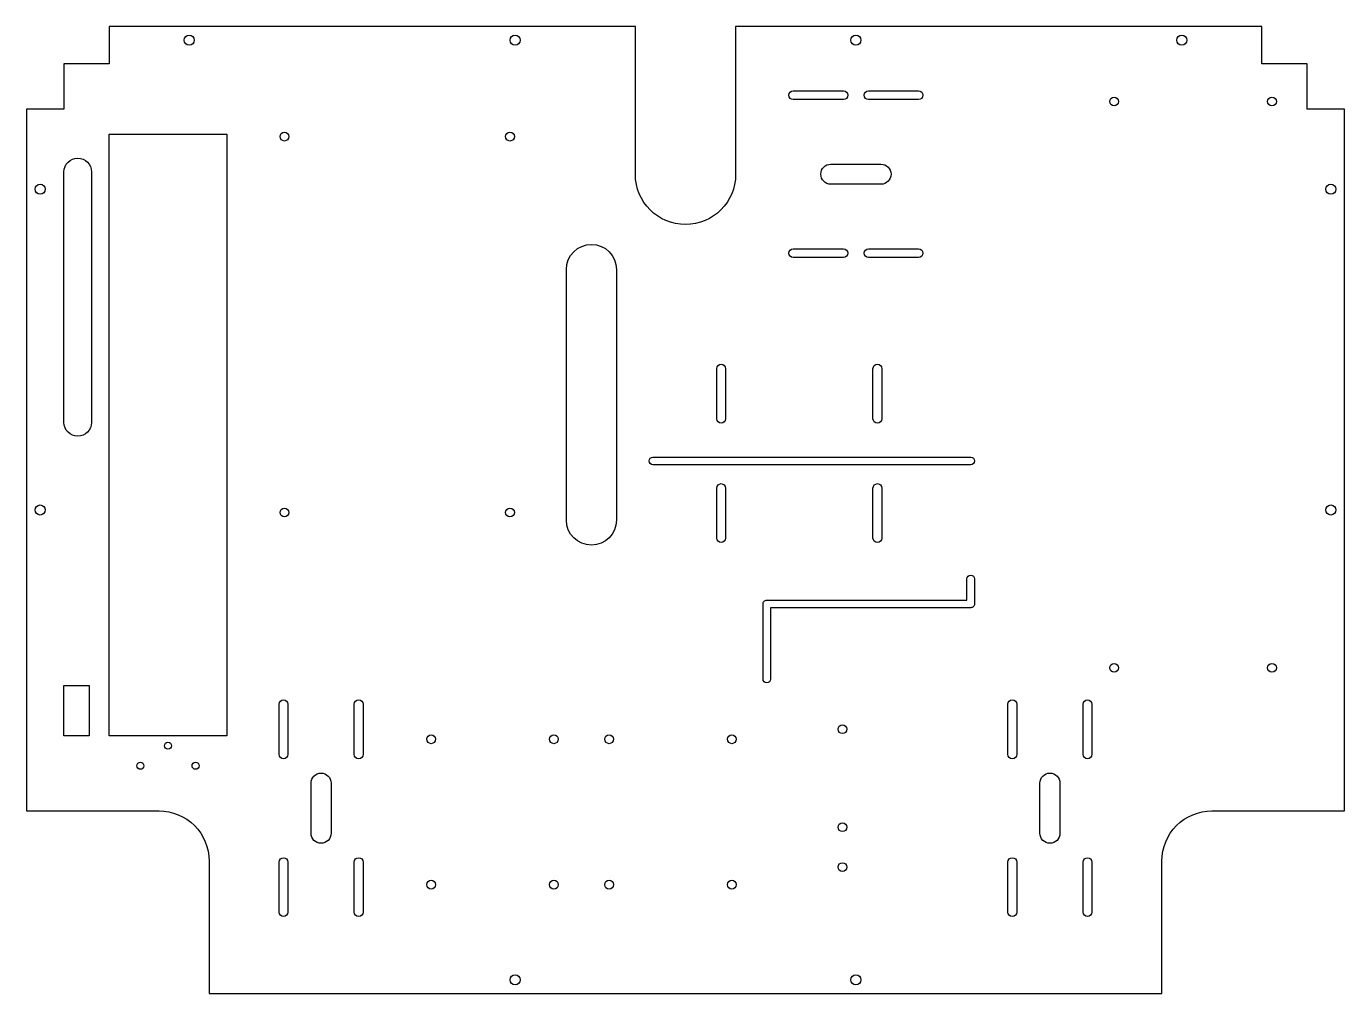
# Model space of a CAD drawing. Header units: millimetres. Extents: x -100 to 426, y -86 to 300.
import ezdxf

# ---------------------------------------------------------------- set-up
doc = ezdxf.new("R2010")
doc.units = ezdxf.units.MM

msp = doc.modelspace()

# ---------------------------------------------------------------- linework, layer by layer
for points in [[(142.82, 240.78), (142.82, 299.86), (-67.18, 299.86), (-67.18, 284.86), (-85.18, 284.86), (-85.18, 266.86), (-100.18, 266.86), (-100.18, -13.21), (-47.26, -13.21, -0.414214), (-27.26, -33.21), (-27.26, -86.14), (352.89, -86.14), (352.89, -33.21, -0.414214), (372.89, -13.21), (425.82, -13.21), (425.82, 266.86), (410.82, 266.86), (410.82, 284.86), (392.82, 284.86), (392.82, 299.86), (182.82, 299.86), (182.82, 240.78, -1)], [(205.82, 270.61, -1), (205.82, 274.11), (225.82, 274.11, -1), (225.82, 270.61)], [(235.82, 274.11), (255.82, 274.11, -1), (255.82, 270.61), (235.82, 270.61, -1)], [(-85.18, 241.79, -1), (-74.18, 241.79), (-74.18, 141.79, -1), (-85.18, 141.79)], [(220.82, 244.86), (240.82, 244.86, -1), (240.82, 236.86), (220.82, 236.86, -1)], [(115.28, 102.86), (115.28, 202.86, -1), (135.28, 202.86), (135.28, 102.86, -1)], [(205.82, 207.61, -1), (205.82, 211.11), (225.82, 211.11, -1), (225.82, 207.61)], [(235.82, 207.61, -1), (235.82, 211.11), (255.82, 211.11, -1), (255.82, 207.61)], [(175.31, 163.25, -1), (178.81, 163.25), (178.81, 143.25, -1), (175.31, 143.25)], [(241.13, 143.25, -1), (237.63, 143.25), (237.63, 163.25, -1), (241.13, 163.25)], [(276.61, 124.93), (149.84, 124.93, -1), (149.84, 127.93), (276.61, 127.93, -1)], [(175.31, 115.62, -1), (178.81, 115.62), (178.81, 95.62, -1), (175.31, 95.62)], [(241.13, 95.62, -1), (237.63, 95.62), (237.63, 115.62, -1), (241.13, 115.62)], [(193.74, 69.36, -0.414214), (195.24, 70.86), (275.11, 70.86), (275.11, 79.36, -1), (278.11, 79.36), (278.11, 69.36, -0.414214), (276.61, 67.86), (196.74, 67.86), (196.74, 39.36, -1), (193.74, 39.36)], [(0.65, 29.36, -1), (4.15, 29.36), (4.15, 9.36, -1), (0.65, 9.36)], [(34.15, 9.36, -1), (30.65, 9.36), (30.65, 29.36, -1), (34.15, 29.36)], [(291.49, 9.36), (291.49, 29.36, -1), (294.99, 29.36), (294.99, 9.36, -1)], [(321.49, 29.36, -1), (324.99, 29.36), (324.99, 9.36, -1), (321.49, 9.36)], [(21.4, -22.14, -1), (13.4, -22.14), (13.4, -2.14, -1), (21.4, -2.14)], [(304.24, -22.14), (304.24, -2.14, -1), (312.24, -2.14), (312.24, -22.14, -1)], [(4.15, -53.64, -1), (0.65, -53.64), (0.65, -33.64, -1), (4.15, -33.64)], [(30.65, -53.64), (30.65, -33.64, -1), (34.15, -33.64), (34.15, -53.64, -1)], [(294.99, -53.64, -1), (291.49, -53.64), (291.49, -33.64, -1), (294.99, -33.64)], [(321.49, -53.64), (321.49, -33.64, -1), (324.99, -33.64), (324.99, -53.64, -1)]]:
    msp.add_lwpolyline(points, format="xyb", close=True)
for points in [[(-67.18, 16.79), (-67.18, 256.79), (-20.18, 256.79), (-20.18, 16.79)], [(-85.18, 16.79), (-85.18, 36.79), (-75.18, 36.79), (-75.18, 16.79)]]:
    msp.add_lwpolyline(points, close=True)
for centre, radius in [((-35.18, 294.36), 2), ((94.82, 294.36), 2), ((230.82, 294.36), 2), ((360.82, 294.36), 2), ((333.82, 269.86), 1.75), ((396.82, 269.86), 1.75), ((2.78, 255.86), 1.75), ((92.78, 255.86), 1.75), ((-94.68, 234.86), 2), ((420.32, 234.86), 2), ((-94.68, 106.86), 2), ((2.78, 105.86), 1.75), ((92.78, 105.86), 1.75), ((420.32, 106.86), 2), ((333.82, 43.86), 1.75), ((396.82, 43.86), 1.75), ((225.42, 19.36), 1.75), ((61.32, 15.36), 1.75), ((110.32, 15.36), 1.75), ((132.32, 15.36), 1.75), ((181.32, 15.36), 1.75), ((-43.68, 12.79), 1.4), ((-54.68, 4.79), 1.4), ((-32.68, 4.79), 1.4), ((225.42, -19.74), 1.75), ((225.42, -35.64), 1.75), ((61.32, -42.64), 1.75), ((110.32, -42.64), 1.75), ((132.32, -42.64), 1.75), ((181.32, -42.64), 1.75), ((94.82, -80.64), 2), ((230.82, -80.64), 2)]:
    msp.add_circle(centre, radius)

doc.saveas('drawing.dxf')
